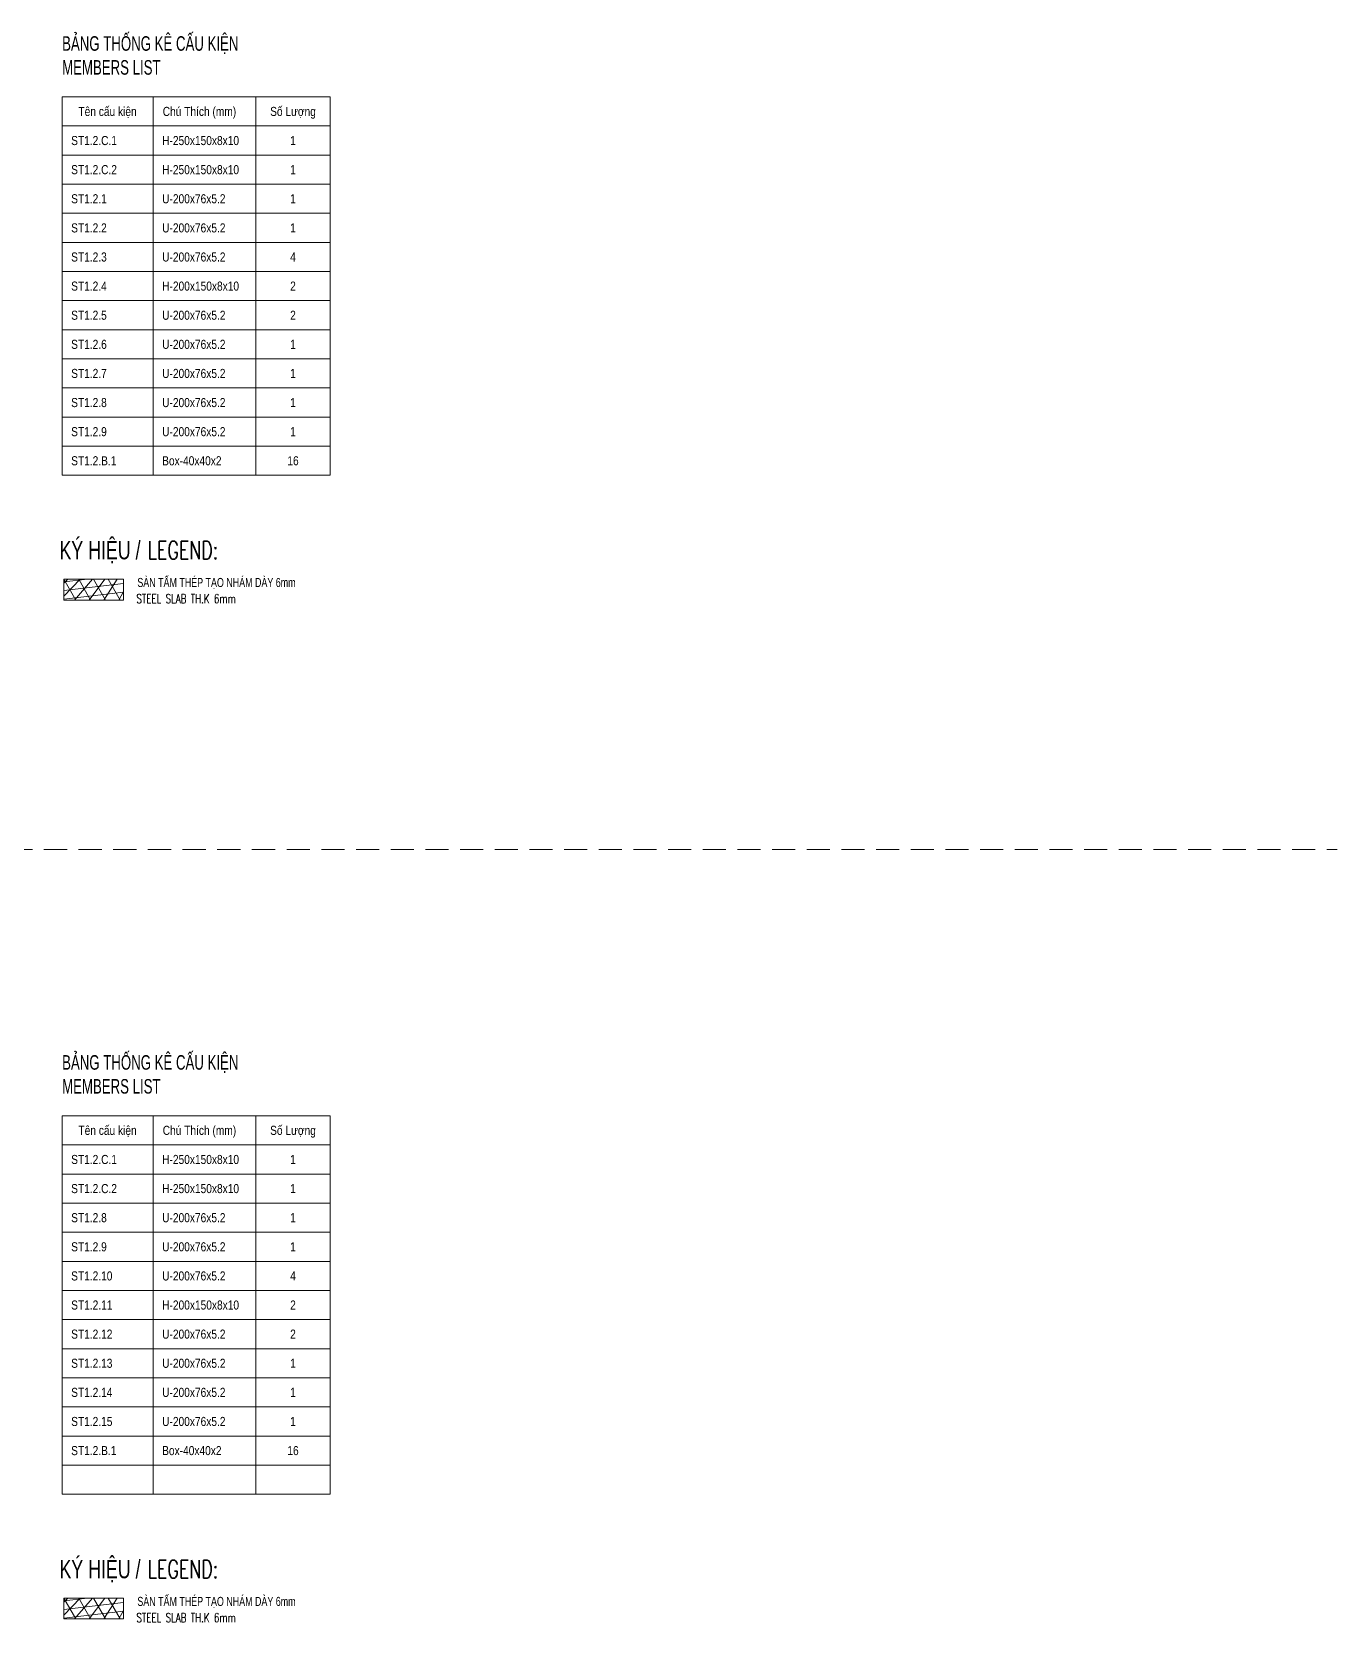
# Model space of a CAD drawing. Header units: millimetres. Extents: x 80771 to 163038, y -101774 to -59328.
# Drawn here: x 89736 to 98702, y -100660 to -89734 of the extents above; entities that cross this region are included whole.
import ezdxf
from ezdxf.enums import TextEntityAlignment as Align

# ---------------------------------------------------------------- set-up
doc = ezdxf.new("R2010")
doc.units = ezdxf.units.MM
doc.linetypes.add('HIDDEN2', pattern=[4.762499999999999, 3.175, -1.5875])
for name, color, linetype, lineweight in [('NDC_S-CONT', 3, 'Continuous', 20), ('NDC_S-HTCH-MAT', 8, 'Continuous', 15), ('NDC_S-TABL', 3, 'Continuous', 20), ('NDC_S-TEXT-EN', 2, 'Continuous', 20), ('NDC_S-TEXT-VIE', 7, 'Continuous', 20), ('NDC_S_HIDDEN', 8, 'HIDDEN2', 13)]:
    doc.layers.add(name, color=color, linetype=linetype, lineweight=lineweight)
doc.styles.add('NDC_ARIAL', font='arial.ttf', dxfattribs={"width": 0.85})
doc.styles.add('NDC_EN TXT', font='romans.shx', dxfattribs={"width": 0.8})
doc.styles.add('NDC_VIE TXT', font='arial.ttf', dxfattribs={"width": 0.8})

msp = doc.modelspace()

# ---------------------------------------------------------------- hatches: boundary and pattern name
at = {"layer": 'NDC_S-HTCH-MAT', "linetype": 'Continuous'}
h = msp.add_hatch(dxfattribs=at)
h.set_pattern_fill('NET3', color=256, scale=25)
h.set_pattern_definition([(0, (-271928926.6233062, -1159094586.084565), (0, 79.375), []), (59.99999999999999, (-271928926.6233062, -1159094586.084565), (-68.74076642538981, 39.68750000000001), []), (120, (-271928926.6233062, -1159094586.084565), (-68.74076642538982, -39.68749999999998), [])])
h.paths.add_polyline_path([(89956.82050069423, -93494.18929368733), (90366.54338958116, -93494.18929344892), (90366.54338958116, -93638.2141602683), (89956.82050081344, -93638.21416050672)])
h = msp.add_hatch(dxfattribs=at)
h.set_pattern_fill('NET3', color=256, scale=25)
h.set_pattern_definition([(0, (-271928926.6233062, -1159101586.084565), (0, 79.375), []), (59.99999999999999, (-271928926.6233062, -1159101586.084565), (-68.74076642538981, 39.68750000000001), []), (120, (-271928926.6233062, -1159101586.084565), (-68.74076642538982, -39.68749999999998), [])])
h.paths.add_polyline_path([(89956.82050069424, -100494.1892936794), (90366.54338958117, -100494.189293441), (90366.54338958117, -100638.2141602604), (89956.82050081345, -100638.2141604988)])

# ---------------------------------------------------------------- linework, layer by layer
at = {"layer": 'NDC_S-CONT'}
for points in [[(89956.82050069423, -93494.18929368733), (90366.54338958116, -93494.18929344892), (90366.54338958116, -93638.2141602683), (89956.82050081344, -93638.21416050672)], [(89956.82050069424, -100494.1892936794), (90366.54338958117, -100494.189293441), (90366.54338958117, -100638.2141602604), (89956.82050081345, -100638.2141604988)]]:
    msp.add_lwpolyline(points, close=True, dxfattribs=at)
at = {"layer": 'NDC_S-TABL'}
for p, q in [((89943.95553114267, -90181.437589953), (89943.95553114267, -92781.43759054453)), ((89943.95553114267, -90181.437589953), (91786.27004589887, -90181.437589953)), ((90568.95553114267, -90181.437589953), (90568.95553114265, -92781.43759054453)), ((91273.77004589887, -90181.437589953), (91273.7700456664, -92781.43759054453)), ((91786.27004589887, -90181.437589953), (91786.2700456664, -92781.43759054453)), ((89943.95553114267, -90381.437589953), (91786.27004589887, -90381.437589953)), ((89943.95553102346, -90581.437589953), (91786.27004577966, -90581.43759042984)), ((89943.95553114267, -90781.437589953), (91786.27004577966, -90781.43759042984)), ((89943.95553114267, -90981.437589953), (91786.27004589887, -90981.43759042984)), ((89943.95553114267, -91181.437589953), (91786.27004589887, -91181.43759042984)), ((89943.95553114267, -91381.437589953), (91786.27004589887, -91381.437589953)), ((89943.95553114267, -91581.437589953), (91786.27004589887, -91581.437589953)), ((89943.95553114267, -91781.437589953), (91786.27004577966, -91781.43759042984)), ((89943.95553114267, -91981.437589953), (91786.27004577966, -91981.43759042984)), ((89943.95553096385, -92181.43759019142), (91786.27004572006, -92181.43759019142)), ((89943.95553096384, -92381.43759030913), (91786.27004572004, -92381.43759030913)), ((89943.95553096384, -92581.43759042684), (91786.27004572004, -92581.43759042684)), ((89943.95553096384, -92781.43759054453), (91786.27004572004, -92781.43759054453)), ((89943.95553114268, -97181.4375899451), (89943.95553114268, -99781.43759053663)), ((89943.95553114268, -97181.4375899451), (91786.27004589888, -97181.4375899451)), ((90568.95553114268, -97181.4375899451), (90568.95553114267, -99781.43759053663)), ((91273.77004589888, -97181.4375899451), (91273.7700456664, -99781.43759053663)), ((91786.27004589888, -97181.4375899451), (91786.2700456664, -99781.43759053663)), ((89943.95553114268, -97381.4375899451), (91786.27004589888, -97381.4375899451)), ((89943.95553102347, -97581.4375899451), (91786.27004577967, -97581.43759042193)), ((89943.95553114268, -97781.4375899451), (91786.27004577967, -97781.43759042193)), ((89943.95553114268, -97981.4375899451), (91786.27004589888, -97981.43759042193)), ((89943.95553114268, -98181.4375899451), (91786.27004589888, -98181.43759042193)), ((89943.95553114268, -98381.4375899451), (91786.27004589888, -98381.4375899451)), ((89943.95553114268, -98581.4375899451), (91786.27004589888, -98581.4375899451)), ((89943.95553114268, -98781.4375899451), (91786.27004577967, -98781.43759042193)), ((89943.95553114268, -98981.4375899451), (91786.27004577967, -98981.43759042193)), ((89943.95553096387, -99181.43759018352), (91786.27004572007, -99181.43759018352)), ((89943.95553096385, -99381.43759030124), (91786.27004572006, -99381.43759030124)), ((89943.95553096385, -99581.43759041894), (91786.27004572006, -99581.43759041894)), ((89943.95553096385, -99781.43759053663), (91786.27004572006, -99781.43759053663))]:
    msp.add_line(p, q, dxfattribs=at)
at = {"layer": 'NDC_S_HIDDEN', "ltscale": 50}
msp.add_line((80770.93321590143, -95352.69353481609), (98701.50977748045, -95352.69353481609), dxfattribs=at)

# ---------------------------------------------------------------- texts
at = {"layer": 'NDC_S-TEXT-EN', "style": 'NDC_EN TXT', "width": 0.7}
for s, height, p in [('LEGEND:', 125, (90532.34972967954, -93358.43849689244)), ('STEEL SLAB TH.K 6mm', 62.49999999999999, (90454.67298652978, -93660.32844168424)), ('LEGEND:', 125, (90532.34972967955, -100358.4384968845)), ('STEEL SLAB TH.K 6mm', 62.49999999999999, (90454.6729865298, -100660.3284416763))]:
    msp.add_text(s, height=height, dxfattribs=at).set_placement(p)
at = {"layer": 'NDC_S-TEXT-VIE', "style": 'NDC_VIE TXT'}
for s, height, width, p in [('BẢNG THỐNG KÊ CẤU KIỆN', 100, 0.65, (89944.40053500982, -89764.69037396675)), ('MEMBERS LIST', 100, 0.65, (89944.40053500982, -89928.95649702316)), ('KÝ HIỆU /', 125, 0.7, (89925.96538742633, -93233.43849736928)), ('BẢNG THỐNG KÊ CẤU KIỆN', 100, 0.65, (89944.40053500983, -96764.69037395885)), ('MEMBERS LIST', 100, 0.65, (89944.40053500983, -96928.95649701526)), ('KÝ HIỆU /', 125, 0.7, (89925.96538742635, -100233.4384973614))]:
    msp.add_text(s, height=height, dxfattribs=dict(at, width=width)).set_placement(p, align=Align.TOP_LEFT)
at = {"layer": 'NDC_S-TEXT-VIE', "style": 'NDC_ARIAL', "width": 0.8}
for s, p in [('Tên cấu kiện', (90256.45553114267, -90281.437589953)), ('Chú Thích (mm)', (90887.59531714769, -90281.437589953)), ('Số Lượng', (91530.02004577966, -90281.437589953)), ('1', (91530.02004589887, -90481.437589953)), ('1', (91530.02004584711, -90681.43758995301)), ('1', (91530.02004589887, -90881.437589953)), ('1', (91530.02004584711, -91081.437589953)), ('4', (91530.02004589887, -91281.43758983702)), ('2', (91530.02004589887, -91481.43758983702)), ('2', (91530.02004569181, -91681.437589953)), ('1', (91530.02004564005, -91881.437589953)), ('1', (91530.02004589887, -92081.43759007544)), ('1', (91530.02004589885, -92281.43759019315)), ('1', (91530.02004589885, -92481.43759031086)), ('16', (91530.02004589885, -92681.43759042856)), ('Tên cấu kiện', (90256.45553114268, -97281.4375899451)), ('Chú Thích (mm)', (90887.5953171477, -97281.4375899451)), ('Số Lượng', (91530.02004577967, -97281.4375899451)), ('1', (91530.02004589888, -97481.4375899451)), ('1', (91530.02004584711, -97681.43758994513)), ('1', (91530.02004589888, -97881.4375899451)), ('1', (91530.02004584711, -98081.4375899451)), ('4', (91530.02004589888, -98281.43758982912)), ('2', (91530.02004589888, -98481.43758982912)), ('2', (91530.02004569181, -98681.4375899451)), ('1', (91530.02004564006, -98881.4375899451)), ('1', (91530.02004589888, -99081.43759006754)), ('1', (91530.02004589888, -99281.43759018526)), ('16', (91530.02004589887, -99481.43759030296))]:
    msp.add_text(s, height=62.49999999999999, dxfattribs=at).set_placement(p, align=Align.MIDDLE_CENTER)
for s, p in [('ST1.2.C.1', (90006.45553114267, -90481.437589953)), ('H-250x150x8x10', (90631.45553114267, -90481.437589953)), ('ST1.2.C.2', (90006.4555310909, -90681.43758995301)), ('H-250x150x8x10', (90631.4555310909, -90681.43758995301)), ('ST1.2.1', (90006.45553114267, -90881.437589953)), ('U-200x76x5.2', (90631.45553114267, -90881.437589953)), ('ST1.2.2', (90006.4555310909, -91081.437589953)), ('U-200x76x5.2', (90631.4555310909, -91081.437589953)), ('ST1.2.3', (90006.45553114267, -91281.43758983702)), ('U-200x76x5.2', (90631.45553114267, -91281.43758983702)), ('ST1.2.4', (90006.45553114267, -91481.43758983702)), ('H-200x150x8x10', (90631.45553114267, -91481.43758983702)), ('ST1.2.5', (90006.45553093561, -91681.437589953)), ('U-200x76x5.2', (90631.45553093561, -91681.437589953)), ('ST1.2.6', (90006.45553088385, -91881.437589953)), ('U-200x76x5.2', (90631.45553088385, -91881.437589953)), ('ST1.2.7', (90006.45553114267, -92081.43759007544)), ('U-200x76x5.2', (90631.45553114267, -92081.43759007544)), ('ST1.2.8', (90006.45553114265, -92281.43759019315)), ('U-200x76x5.2', (90631.45553114265, -92281.43759019315)), ('ST1.2.9', (90006.45553114265, -92481.43759031086)), ('U-200x76x5.2', (90631.45553114265, -92481.43759031086)), ('ST1.2.B.1', (90006.45553114265, -92681.43759042856)), ('Box-40x40x2', (90631.45553114265, -92681.43759042856)), ('ST1.2.C.1', (90006.45553114268, -97481.4375899451)), ('H-250x150x8x10', (90631.45553114268, -97481.4375899451)), ('ST1.2.C.2', (90006.4555310909, -97681.43758994513)), ('H-250x150x8x10', (90631.4555310909, -97681.43758994513)), ('ST1.2.8', (90006.45553114268, -97881.4375899451)), ('U-200x76x5.2', (90631.45553114268, -97881.4375899451)), ('ST1.2.9', (90006.4555310909, -98081.4375899451)), ('U-200x76x5.2', (90631.4555310909, -98081.4375899451)), ('ST1.2.10', (90006.45553114268, -98281.43758982912)), ('U-200x76x5.2', (90631.45553114268, -98281.43758982912)), ('ST1.2.11', (90006.45553114268, -98481.43758982912)), ('H-200x150x8x10', (90631.45553114268, -98481.43758982912)), ('ST1.2.12', (90006.45553093561, -98681.4375899451)), ('U-200x76x5.2', (90631.45553093561, -98681.4375899451)), ('ST1.2.13', (90006.45553088386, -98881.4375899451)), ('U-200x76x5.2', (90631.45553088386, -98881.4375899451)), ('ST1.2.14', (90006.45553114268, -99081.43759006754)), ('U-200x76x5.2', (90631.45553114268, -99081.43759006754)), ('ST1.2.15', (90006.45553114268, -99281.43759018526)), ('U-200x76x5.2', (90631.45553114268, -99281.43759018526)), ('ST1.2.B.1', (90006.45553114267, -99481.43759030296)), ('Box-40x40x2', (90631.45553114267, -99481.43759030296))]:
    msp.add_text(s, height=62.49999999999999, dxfattribs=at).set_placement(p, align=Align.MIDDLE_LEFT)
at = {"layer": 'NDC_S-TEXT-VIE', "style": 'NDC_VIE TXT', "width": 0.7}
for p in [(90461.0590061173, -93548.86005479573), (90461.05900611731, -100548.8600547878)]:
    msp.add_text('SÀN TẤM THÉP TẠO NHÁM DÀY 6mm', height=62.49999999999999, dxfattribs=at).set_placement(p)

doc.saveas('drawing.dxf')
